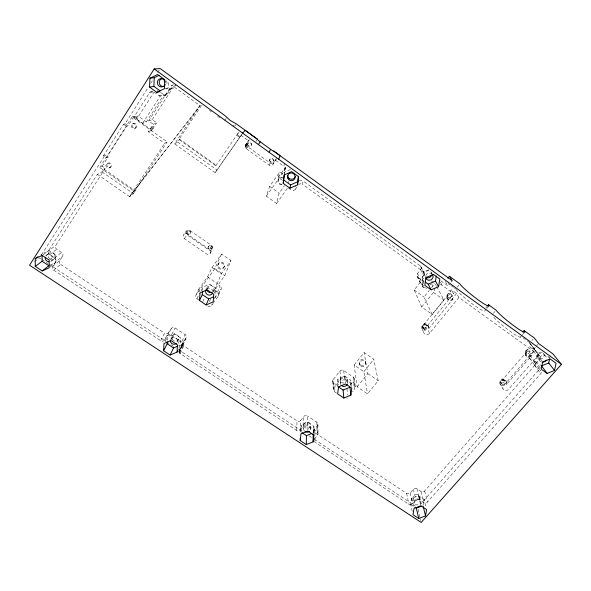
<?xml version="1.0" encoding="UTF-8"?>
<svg xmlns="http://www.w3.org/2000/svg" width="591" height="591" viewBox="0 0 591 591"><rect width="100%" height="100%" fill="white"/><g stroke="black" fill="none" stroke-linecap="round" stroke-linejoin="round"><path stroke-width="0.44" stroke-dasharray="2.96 2.22" d="M310.674 429.376L310.696 425.594A3.48 3.162 1.4 0 0 305.82 422.358A3.48 3.162 1.4 0 0 305.192 427.803A3.48 3.162 1.4 0 0 310.696 425.594M49.88 267.221L55.657 262.633L55.717 255.061L48.942 250.569L40.749 254.669M307.845 430.174L307.941 422.388L301.218 425.092L300.479 431.718M314.382 439.054L317.559 435.124A2.696 2.438 0.5 0 0 316.975 431.718L307.357 425.343L307.49 415.961A2.63 2.401 1.5 0 0 303.811 416.485L300.73 420.356L300.42 429.834A2.704 2.453 2.4 0 1 296.66 430.366L179.62 353.174L178.881 351.926L179.036 350.537L182.479 345.735L185.906 338.178A2.733 2.534 20.2 0 0 185.131 334.602L175.113 327.939A2.748 2.541 21.9 0 0 171.353 328.507L168.398 332.667L164.49 340.091A2.822 2.6 22.2 0 1 160.634 340.667L53.729 270.176A2.962 2.674 35.9 0 1 52.71 266.297L55.613 261.783L62.594 256.272A2.896 2.623 37.2 0 0 61.612 252.468L56.788 249.254A2.903 2.63 38.1 0 1 55.79 245.428L105.213 168.324L102.228 166.256L99.835 167.475L134.534 191.484L135.339 190.886L103.809 169.063L101.955 171.9L97.33 174.382L48.588 250.658A2.992 2.696 37.6 0 0 49.622 254.588L54.594 257.883A2.977 2.689 36.8 0 1 55.613 261.783M276.492 158.292L275.709 160.464L273.116 164.135A2.911 2.866 62.3 0 1 269.208 165.214L246.307 148.688C243.256 145.63 247.843 142.084 249.395 139.565M275.982 159.009L273.958 161.882A2.852 2.807 63.9 0 1 270.131 162.946L247.725 146.76C245.243 144.625 247.888 141.515 249.343 139.72M300.42 429.834L303.582 425.875L303.811 416.485M303.685 428.689L303.774 424.914M301.011 432.058L301.218 425.092M296.66 430.366L297.059 420.873L183.72 345.853C180.24 343.77 184.702 340.098 185.906 338.178M165.872 89.086L168.354 87.896L168.694 80.96M167.356 340.217L167.549 336.656L174.323 333.745L180.698 337.971L180.277 345.078L178.12 349.761M202.55 290.476L202.772 287.189L209.731 284.145L216.18 288.541L215.649 295.943L214.267 299.334M423.747 285.497L420.918 283.458A2.911 2.741 -23.1 0 1 420.445 279.595L423.703 275.517A2.918 2.756 -24.1 0 0 423.237 271.624L302.533 184.311L302.806 180.787A2.896 2.889 56.1 0 0 299.29 180.89M284.559 173.865L284.729 172.062L291.311 169.092M313.127 432.967L313.902 426.34L307.941 422.388M351.586 386.411L350.855 380.345L344.834 376.238L337.934 379.06L337.202 387.711M350.182 385.509L350.855 380.345M288.541 188.123L291.112 189.97A2.977 2.962 40.5 0 0 295.256 189.312L295.736 185.655M423.998 283.71L422.018 279.713L423.171 272.185L428.874 269.784M412.237 511.296L410.73 504.455L411.75 498.206L418.413 495.672L424.043 499.402L426.192 507.883M422.986 505.645L424.043 499.402M288.401 183.712L288.859 181.311M540.204 367.772L535.719 361.692L537.167 354.63L542.819 352.384M549.667 358.589L550.221 355.945M284.367 173.555L284.729 172.062M282.734 174.153L279.802 172.04L269.629 186.372L266.349 196.138L276.573 203.43L279.115 193.168L284.485 185.663M284.914 169.868L285.689 166.743M266.349 196.138L284.544 170.563L285.335 167.416A2.933 2.903 66.2 0 0 285.859 165.997M284.544 170.563A3.021 2.985 63.3 0 0 283.843 166.359L284.648 163.323M278.169 180.1L278.317 179.583M282.55 180.41L278.28 177.33L279.802 172.04M539.679 369.582L536.148 367.041A2.859 2.541 -23.3 0 1 535.86 363.413L529.964 355.383A2.778 2.482 -23.6 0 0 530.253 358.922L534.382 361.906A2.77 2.475 -23.1 0 1 534.663 365.43L424.626 490.973A2.578 2.253 -8.3 0 1 421.021 491.453L416.995 488.779A2.571 2.253 -7.7 0 0 413.382 489.267L410.213 492.909A2.571 2.253 -7.1 0 1 406.615 493.389L314.907 432.686C311.605 430.617 316.281 427.278 317.426 425.527A2.63 2.386 0.5 0 0 316.857 422.188L307.49 415.961M273.116 164.135L273.958 161.882M213.115 303.242L218.242 296.135L221.1 289.139M218.242 296.135A2.866 2.711 20.7 0 0 217.473 292.323L214.326 290.188L224.868 275.495L230.918 260.52L221.573 254.056L212.036 267.487L207.522 276.869L199.226 288.548L195.769 295.522M217.473 292.323L220.029 286.037L216.971 283.953L221.359 273.877L230.918 260.52M269.208 165.214L270.131 162.946M207.655 305.968A2.852 2.689 20.5 0 0 211.578 305.377L212.258 303.722M214.112 293.491L216.18 288.541M209.406 301.831L210.462 299.349A2.778 2.623 20.9 0 0 211.807 299.836M214.326 290.188L216.971 283.953M224.078 267.08L224.44 266.223M213.07 292.006L213.787 290.329M180.248 353.595L183.72 345.853M179.62 353.174L183.107 345.44M202.839 301.646L205.417 295.928M179.147 352.598L182.656 344.878M182.796 345.137L186.217 337.587M178.881 351.926L182.39 344.213M207.515 289.006L209.731 284.145M178.844 351.217L182.545 342.861M179.435 349.961L182.937 342.3M218.057 264.391L218.448 263.542M182.479 345.735A2.807 2.593 19.9 0 0 181.673 342.078L185.131 334.602M198.982 300.11L196.892 298.699A2.866 2.696 22.8 0 1 196.094 294.894L214.806 268.587L221.573 254.056M178.179 343.312L180.698 337.971M177.359 342.1L178.785 339.116M200.8 291.289L202.772 287.189M196.892 298.699L199.61 293.062M171.301 339.766L174.323 333.745M171.981 336.685L170.489 339.648A3.649 3.369 20.9 0 1 175.483 337.882A3.649 3.369 20.9 0 1 176.953 342.883M164.49 340.091L167.519 335.836A2.822 2.6 21.6 0 1 171.383 335.26L175.113 327.939M165.17 341.214L167.549 336.656M167.519 335.836L171.353 328.507M186.298 231.17A2.778 2.645 34.7 0 0 187.059 234.93L208.623 249.808A2.748 2.63 29.3 0 0 212.398 249.247A2.748 2.63 29.3 0 0 211.681 245.531L190.095 230.601A2.778 2.645 34.7 0 0 186.298 231.17L183.624 234.826A2.837 2.696 34.2 0 0 184.399 238.661L206.436 253.835A2.807 2.682 28.8 0 0 210.293 253.258L212.716 248.641M211.689 248.671A1.832 1.751 29.3 0 0 210.219 245.908A1.832 1.751 29.3 0 0 208.549 248.442A1.832 1.751 29.3 0 0 211.689 248.671L211.962 248.146A1.825 1.751 29.4 0 0 210.499 245.391A1.825 1.751 29.4 0 0 208.83 247.917A1.825 1.751 29.4 0 0 211.962 248.146M160.634 340.667L164.645 333.228A2.748 2.534 22.6 0 0 168.398 332.667M210.293 253.258A2.807 2.682 28.8 0 0 209.554 249.468L211.681 245.531M208.616 246.676L208.904 246.159M99.835 167.475L132.074 116.959L167.201 141.892L164.653 143.347L148.385 131.815L153.239 124.265L156.733 122.832L152.234 119.626L148.636 120.985L153.239 124.265M103.484 155.743L105.139 154.975L108.109 157.043L106.476 157.827L103.484 155.743L123.563 124.206L125.078 123.682L148.326 87.202M41.51 254.832L105.139 154.975M150.794 83.316L152.774 80.213M157.723 72.449L159.703 69.346M165.665 95.099L163.544 95.299L146.361 121.931L142.638 123.342L133.921 117.166L149.575 92.617L154.295 91.642M148.385 131.815L151.976 130.227L156.733 122.832M106.476 157.827L126.585 126.334L128.07 125.794L134.142 116.294L137.164 118.444L153.808 92.41M102.228 166.256L108.109 157.043M151.976 130.227L135.952 118.85L137.843 115.888L146.361 121.931M151.23 130.552L153.859 127.264M142.638 123.342L160.168 96.119L163.544 95.299M148.636 120.985L171.73 85.207L175.002 84.602M164.638 95.35A3.154 2.955 62.2 0 0 166.522 94.102L170.289 88.458L172.276 87.719L173.252 88.421L175.822 84.447M52.71 266.297L59.757 260.668L62.594 256.272M166.522 94.102L167.534 93.858L170.777 88.842L172.276 87.719M152.234 119.626L172.276 88.628L171.294 87.919M97.33 174.382L129.592 196.626L164.653 143.347M134.534 191.484L167.201 141.892M178.97 139.483L179.583 139.114L216.291 165.273L215.848 165.753L178.97 139.483L201.908 104.829L199.935 105.641L129.592 196.626L133.492 193.693L135.339 190.886M241.963 134.29L215.139 172.653L174.648 143.886L199.935 105.641L171.73 85.207M174.648 143.886L177.647 142.032L179.583 139.114M224.646 120.608L226.146 118.377M232.957 126.437L233.962 124.967M234.745 126.267L235.75 124.797M215.848 165.753L239.104 131.719M239.695 137.422L236.762 135.302L239.06 132.185M215.139 172.653L242.34 133.544M255.933 141.389L257.44 139.21M190.095 233.814L190.435 233.334M278.28 177.33L285.335 167.416M184.399 238.661L187.059 234.93M276.573 203.43L287.898 187.657M214.784 298.078L220.775 289.753A2.785 2.645 21.1 0 0 220.029 286.037M211.578 305.377L212.605 303.951M295.256 189.312L297.339 186.424M187.052 231.716L187.399 231.236M246.307 148.688L247.725 146.76M245.782 148.119L247.215 146.206M245.42 147.44L246.861 145.541M245.235 146.694L246.683 144.81M245.25 145.925L246.698 144.056M129.592 196.626L197.948 108.655M245.849 144.551L247.282 142.704M245.464 145.194L246.905 143.34M336.597 393.118L334.366 391.604A2.748 2.534 -2.5 0 1 333.789 388.065L333.228 379.503L339.943 371.067A2.689 2.49 -3.7 0 1 343.711 370.52L353.167 376.984A2.682 2.482 -4.8 0 1 353.699 380.449L354.807 389.041L352.502 391.892M420.918 283.458L417.97 277.364A2.829 2.674 -23.7 0 1 417.505 273.596L420.666 269.622A2.837 2.689 -24.7 0 0 420.208 265.824L302.806 180.787M333.789 388.065L340.689 379.437A2.763 2.549 -3.6 0 1 344.553 378.875L354.26 385.495A2.756 2.534 -4.7 0 1 354.807 389.041M354.164 365.016L364.108 352.583L373.808 359.284L378.203 380.744L367.499 393.872L357.149 386.817L354.164 365.016L363.842 371.65L367.499 393.872M436.668 286.598L444.011 300.036L432.206 314.515L421.678 307.002L414.173 289.982L424.515 277.039M350.33 384.638L353.699 380.449M363.842 371.65L373.808 359.284M432.206 314.515L423.998 297.022L429.184 290.587M431.489 287.728L434.939 283.444M357.149 386.817L367.816 373.623L364.108 352.583M421.678 307.002L433.454 292.434L432.619 290.824M440.812 280.747L447.985 285.948L449.049 284.648M451.162 282.04L452.218 280.732M456.562 293.564L452.588 298.418A3.42 3.184 -23.8 0 1 447.83 299.127A3.42 3.184 -23.8 0 1 447.335 294.628L451.302 289.753L456.562 293.564L458.971 297.472L533.481 351.372L529.928 346.673L525.887 351.327A3.376 3.029 -23.7 0 0 526.241 355.642A3.376 3.029 -23.7 0 0 530.925 354.969L534.966 350.323L529.928 346.673M458.971 297.472L429.531 333.339A3.413 3.169 -17.6 0 1 424.766 334.041A3.413 3.169 -17.6 0 1 424.227 329.579L422.713 325.922L447.705 295.271L447.335 294.628M457.271 287.049L458.83 285.143M424.227 329.579L453.622 293.609L451.302 289.753M429.531 333.339L427.95 329.638L452.972 299.076L452.588 298.418M485.898 307.83L486.947 306.581M486.423 308.923L484.849 310.807A18.69 2.165 38.2 0 1 472.379 303.914A18.69 2.165 38.2 0 1 456.053 289.45M486.947 308.295L489.053 305.776M493.404 313.274L494.977 311.413M520.346 337.225L521.942 335.363M522.474 334.75L524.601 332.275M531.944 340.505L533.06 339.204M525.887 351.327L526.455 352.118L501.005 381.431A3.324 2.977 -19.8 0 1 505.645 380.767A3.324 2.977 -19.8 0 1 506.036 384.992L531.508 355.76L530.925 354.969M534.966 350.323L538.6 355.08L507.987 389.934A3.369 3.014 -19.7 0 1 503.539 385.753L533.54 351.276A2.785 2.497 -24.1 0 0 534.198 349.377L534.072 348.801L535.786 346.828M536.362 346.163L538.083 344.191M313.961 441.507L409.016 504.455A2.637 2.298 -7 0 0 412.71 503.968L415.968 500.245A2.637 2.305 -7.5 0 1 419.669 499.75L423.791 502.483A2.645 2.305 -8.1 0 0 427.492 501.995L540.662 373.697A2.844 2.534 -22.8 0 0 541.201 371.133M535.86 363.413L539.546 359.21A2.866 2.556 -23.8 0 0 539.265 355.56L528.901 342.019L522.673 337.505M420.112 504.78L540.108 368.415M53.729 270.176L60.74 264.45A2.881 2.608 36.3 0 1 59.757 260.668M51.528 260.986L54.357 258.792M54.594 257.883L61.612 252.468M49.917 259.486L55.717 255.061M49.622 254.588L56.788 249.254M46.275 255.342L49.171 253.207M34.544 261.569L39.538 257.927L41.075 258.947M42.98 254.898L55.79 245.428M109.387 167.881L110.31 167.393M103.809 169.063L105.213 168.324M107.156 163.567L107.732 163.389A2.438 2.261 48.1 0 1 110.554 165.347A2.438 2.261 48.1 0 1 108.818 168.058A2.438 2.261 48.1 0 1 105.996 166.101L105.929 165.487A2.438 2.261 48.1 0 1 107.156 163.567L108.663 162.917A2.43 2.253 48.2 0 1 111.47 164.867A2.43 2.253 48.2 0 1 109.741 167.563A2.43 2.253 48.2 0 1 106.934 165.613L106.868 165A2.43 2.253 48.2 0 1 108.094 163.094M50.375 265.034L55.657 262.633M178.593 345.801L180.277 345.078M150.306 128.794L153.135 127.59M151.281 127.287L154.812 125.787M134.859 128.306L135.679 127.981M132.465 123.94L133.041 123.733A2.49 2.327 54.9 0 1 136.011 126.688A2.49 2.327 54.9 0 1 132.303 128.033A2.49 2.327 54.9 0 1 132.465 123.94L133.869 123.438A2.475 2.312 55 0 1 136.824 126.378A2.475 2.312 55 0 1 133.138 127.715A2.475 2.312 55 0 1 133.293 123.645L133.869 123.438M135.952 118.85L137.164 118.444M133.921 117.166L137.843 115.888M132.074 116.959L134.142 116.294M149.575 92.617A3.221 3.014 60.8 0 1 153.808 91.893L158.979 95.609L163.419 94.553A3.132 2.94 62.3 0 0 167.534 93.858M169.092 89.3L173.252 88.421M169.78 89.056L170.777 88.842M151.495 91.332L153.054 91.021M165.221 88.524L168.354 87.896M173.281 86.33L177.322 85.54M160.168 96.119L158.979 95.609M41.85 259.456L48.011 263.52M48.78 264.029L165.842 341.31M166.61 341.812L173.54 346.392M178.164 349.444L302.924 431.799M309.086 435.87L311.398 437.392M314.478 439.423L415.37 506.029M410.73 504.455L414.941 507.233M171.383 335.26L181.673 342.078M60.74 264.45L164.645 333.228M333.228 379.503A2.674 2.475 -2.6 0 0 333.789 382.968L337.417 385.428M207.522 276.869L217.266 283.532M214.806 268.587L224.868 275.495M367.816 373.623L378.203 380.744M212.036 267.487L221.359 273.877M101.955 171.9L133.492 193.693M209.554 249.468L187.495 234.243A2.837 2.696 34.2 0 0 183.624 234.826M125.078 123.682L128.07 125.794M123.563 124.206L126.585 126.334M177.647 142.032L217.237 170.201M269.629 186.372L279.115 193.168M414.173 289.982L423.998 297.022M433.454 292.434L444.011 300.036M422.018 279.713L424.065 281.19M535.719 361.692L540.772 365.341M417.97 277.364L423.902 281.648M160.56 92.492L163.419 94.553M209.354 110.207L211.585 111.825M217.54 116.124L219.771 117.742M240.803 135.176L248.479 140.739M275.709 160.464L283.843 166.359M237.286 134.778L240.19 136.883M440.066 284.84A2.911 2.726 -24.1 0 1 442.186 285.335L453.622 293.609M538.6 355.08L539.265 355.56M431.423 280.902L433.535 282.424M448.244 283.54L450.482 285.165M451.228 285.704L453.474 287.329M454.22 287.876L455.713 288.955M547.864 356.07L549.586 358.242M543.521 353.551L545.988 356.698M529.366 342.47L539.753 356.033M529.699 343.09L534.072 348.801M537.167 354.63L542.154 361.182M533.54 351.276L539.546 359.21M537.537 357.762L539.93 360.946M529.344 350.655L530.275 351.904M534.382 361.906L540.868 370.557A2.844 2.534 -22.8 0 0 540.388 370.092M529.772 358.471L536.148 367.041M525.628 353.145L526.544 354.401M534.663 365.43L540.662 373.697M525.665 355.088L526.234 355.878M505.711 380.464L506.221 381.313M445.252 281.375L447.985 285.948M504.005 379.74L504.81 381.099M451.184 294.141L452.071 295.648A2.283 2.128 -23.8 0 1 449.611 298.662A2.283 2.128 -23.8 0 1 448.214 295.256A2.283 2.128 -23.8 0 1 452.071 295.648M500.171 381.808L501.227 383.618M499.934 383.574L502.948 388.797M440.421 282.262L442.186 285.335M447.269 296.364L447.86 297.399M446.803 297.834L447.173 298.485M431.356 272.503L432.228 274.069M435.375 284.234L436.239 285.808M431.541 283.732L434.858 289.989A2.903 2.726 -23.2 0 1 432.184 291.112M421.08 266.918L424.131 272.747M420.208 265.824L423.237 271.624M423.171 272.185L425.18 276.056M420.666 269.622L423.703 275.517M417.505 273.596L420.445 279.595M422.092 285.564L422.543 286.495A3.332 3.14 -22.9 0 0 426.828 288.098M417.098 276.278L420.031 282.343M428.135 325.781L428.445 326.498M426.606 325.057L427.101 326.202M422.484 326.757L422.957 327.909M421.922 328.33L423.725 332.755M424.626 490.973L427.492 501.995M421.021 491.453L423.791 502.483M419.691 497.09L420.762 501.478M416.995 488.779L419.669 499.75M418.413 495.672L420.666 504.928M413.382 489.267L415.968 500.245M418.088 509.302L420.149 518.056M420.349 518.928L420.762 520.678M412.976 497.984L413.988 502.387M411.75 498.206L413.663 506.664M410.213 492.909L412.71 503.968M406.615 493.389L409.016 504.455M365.534 361.685L365.748 362.896M359.358 363.184L359.55 364.396M354.216 378.609L355.331 387.149M353.167 376.984L354.26 385.495M347.124 379.274L347.493 382.643M346.961 388.826L347.604 394.973M344.834 376.238L345.543 383.094M343.711 370.52L344.553 378.875M339.943 371.067L340.689 379.437M340.128 380.286L340.423 383.662M337.934 379.06L338.414 385.103M333.789 382.968L334.366 391.604M332.733 381.35L333.28 389.949M317.914 424.375L318.061 433.949M317.426 425.527L317.559 435.124M316.857 422.188L316.975 431.718M314.907 432.686L314.973 442.445M314.331 429.369L314.346 434.075M313.902 426.34L313.932 433.329M313.703 430.514L313.718 433.159M303.582 425.875A2.704 2.453 1.5 0 1 307.357 425.343M298.381 184.976A2.977 2.97 36.4 0 1 302.533 184.311M347.382 398.083A2.741 2.519 -3.6 0 1 346.769 398.423M199.455 291.777A2.785 2.63 23.3 0 1 199.226 288.548M422.543 286.495A3.332 3.14 -22.9 0 1 424.404 282.313M281.944 184.695A3.435 3.406 50.4 0 1 277.977 180.964A3.435 3.406 50.4 0 1 282.564 178.12M282.077 184.163A3.42 3.391 51 0 1 278.125 180.44A3.42 3.391 51 0 1 282.69 177.61M425.527 287.389A3.317 3.125 -22.9 0 1 423.946 281.39M156.94 90.371A3.132 2.933 61.4 0 1 157.708 90.563M300.73 420.356A2.63 2.394 2.4 0 1 297.059 420.873M431.009 284.241A2.822 2.659 -23.7 0 1 429.664 284.803M520.627 336.744A18.705 2.098 38.6 0 1 510.277 331.374A18.705 2.098 38.6 0 1 493.359 316.983M166.588 80.849A4.159 3.893 63.5 0 1 165.724 85.71M531.508 355.76A3.391 3.036 -23.7 0 1 526.81 356.432A3.391 3.036 -23.7 0 1 526.455 352.118M452.972 299.076A3.428 3.191 -23.8 0 1 448.207 299.785A3.428 3.191 -23.8 0 1 447.705 295.271M422.713 325.922A3.369 3.132 -17.8 0 1 427.419 325.227A3.369 3.132 -17.8 0 1 427.95 329.638M425.764 275.694A3.782 3.568 -24.5 0 1 432.11 274.106M424.759 276.041A3.745 3.531 -24.7 0 1 427.271 270.818A3.745 3.531 -24.7 0 1 431.755 274.29M541.356 361.973A3.716 3.31 -24 0 1 539.553 357.88A3.716 3.31 -24 0 1 543.971 355.501A3.716 3.31 -24 0 1 546.542 359.18M304.454 431.031A3.516 3.184 1.4 0 1 304.734 426.732A3.516 3.184 1.4 0 1 309.485 426.628A3.516 3.184 1.4 0 1 310.024 430.913M45.677 256.036A3.864 3.487 37.1 0 1 51.55 255.873A3.864 3.487 37.1 0 1 50.752 261.473M49.903 258.902A3.819 3.45 37.2 0 1 49.666 252.859A3.819 3.45 37.2 0 1 55.406 255.74A3.819 3.45 37.2 0 1 50.789 259.353M206.784 288.814A3.716 3.516 22 0 1 212.9 291.947M206.687 288.704A3.679 3.48 22.2 0 1 211.947 285.978A3.679 3.48 22.2 0 1 212.73 291.791M340.675 384.49A3.576 3.302 -3.7 0 1 343.445 379.887A3.576 3.302 -3.7 0 1 347.508 383.507M344.132 383.005A3.539 3.273 -3.7 0 1 340.239 378.868A3.539 3.273 -3.7 0 1 345.979 377.309A3.539 3.273 -3.7 0 1 345.026 382.769M525.85 350.648L525.525 351.106A2.246 2.009 -23.7 0 0 529.122 353.152L529.447 352.687A2.246 2.009 -23.7 0 0 525.85 350.648M526.766 351.896L526.433 352.362A2.253 2.017 -23.7 0 0 530.046 354.408L530.378 353.943A2.253 2.017 -23.7 0 0 526.766 351.896M186.786 233.046A1.847 1.766 34.7 0 0 189.785 234.154A1.847 1.766 34.7 0 0 189.15 231.088A1.847 1.766 34.7 0 0 186.786 233.046M269.629 160.279A1.899 1.869 63.9 0 0 272.281 162.207A1.899 1.869 63.9 0 0 272.577 158.942A1.899 1.869 63.9 0 0 269.629 160.279M247.636 144.174A1.928 1.876 63.9 0 0 250.141 146.369A1.928 1.876 63.9 0 0 250.71 143.111A1.928 1.876 63.9 0 0 247.636 144.174M247.821 143.931A1.921 1.869 64 0 0 250.318 146.117A1.921 1.869 64 0 0 250.887 142.874A1.921 1.869 64 0 0 247.821 143.931M269.747 159.991A1.899 1.869 64.1 0 0 272.399 161.912A1.899 1.869 64.1 0 0 272.687 158.654A1.899 1.869 64.1 0 0 269.747 159.991M187.133 232.566A1.847 1.758 34.8 0 0 190.125 233.674A1.847 1.758 34.8 0 0 189.489 230.616A1.847 1.758 34.8 0 0 187.133 232.566M360.983 366.206A3.191 2.97 -7 0 0 365.836 363.664A3.191 2.97 -7 0 0 361.123 361.064A3.191 2.97 -7 0 0 360.983 366.206M218.027 267.583A3.324 3.177 24.2 0 0 223.738 267.834A3.324 3.177 24.2 0 0 220.938 262.914A3.324 3.177 24.2 0 0 218.027 267.583M218.411 266.726A3.31 3.162 24.2 0 0 224.107 266.977A3.31 3.162 24.2 0 0 221.315 262.072A3.31 3.162 24.2 0 0 218.411 266.726M360.791 364.979A3.184 2.955 -7 0 0 365.622 362.453A3.184 2.955 -7 0 0 360.924 359.86A3.184 2.955 -7 0 0 360.791 364.979M501.619 385.162A3.317 2.97 -19.8 0 0 506.288 381.889A3.317 2.97 -19.8 0 0 501.146 380.006A3.317 2.97 -19.8 0 0 501.619 385.162M502.084 384.231A2.209 1.98 -19.8 0 0 505.194 382.045A2.209 1.98 -19.8 0 0 501.774 380.789A2.209 1.98 -19.8 0 0 502.084 384.231M501.286 382.865A2.201 1.972 -19.9 0 0 504.389 380.693A2.201 1.972 -19.9 0 0 500.976 379.437A2.201 1.972 -19.9 0 0 501.286 382.865M423.695 329.985A3.361 3.125 -17.8 0 0 428.349 326.572A3.361 3.125 -17.8 0 0 423.045 324.607A3.361 3.125 -17.8 0 0 423.695 329.985M449.012 297.62A2.268 2.113 -23.9 0 0 451.465 294.621A2.268 2.113 -23.9 0 0 447.623 294.229A2.268 2.113 -23.9 0 0 449.012 297.62M424.139 329.01A2.238 2.083 -17.8 0 0 427.241 326.734A2.238 2.083 -17.8 0 0 423.71 325.419A2.238 2.083 -17.8 0 0 424.139 329.01M423.658 327.857A2.231 2.076 -17.9 0 0 426.746 325.582A2.231 2.076 -17.9 0 0 423.23 324.282A2.231 2.076 -17.9 0 0 423.658 327.857M539.834 358.981A3.679 3.28 -24.2 0 0 543.942 354.297A3.679 3.28 -24.2 0 0 537.803 353.677A3.679 3.28 -24.2 0 0 539.834 358.981M415.259 504.337A3.42 2.985 -7.5 0 0 420.755 502.261A3.42 2.985 -7.5 0 0 416.123 499.188A3.42 2.985 -7.5 0 0 415.259 504.337M414.239 499.927A3.383 2.962 -7.5 0 0 419.676 497.866A3.383 2.962 -7.5 0 0 415.089 494.815A3.383 2.962 -7.5 0 0 414.239 499.927M172.195 339.264A3.612 3.339 21 0 0 178.379 339.891A3.612 3.339 21 0 0 175.579 334.543A3.612 3.339 21 0 0 172.195 339.264"/><path stroke-width="0.89" d="M35.261 266.386L35.261 258.629L42.242 255.438L49.193 260.04L49.156 267.789L42.197 270.944L35.261 266.386L42.109 261.266L42.124 255.371M306.286 444.565L300.198 440.561L300.959 433.801L307.837 431.038L313.939 435.072L313.141 441.832L306.286 444.565L306.426 435.641L301.964 432.701M300.198 440.561L300.28 437.909M149.567 87.121L149.937 78.211L157.605 74.518L164.867 79.778L164.438 88.68L156.807 92.336L149.567 87.121L153.874 86.382L160.213 90.948M153.874 86.382L154.251 77.702L159.23 75.301M163.604 350.759L163.988 343.497L170.925 340.519L177.455 344.841L177.041 352.103L170.127 355.051L163.604 350.759L167.172 343.77L167.268 341.99M199.514 300.501L200.017 292.922L207.153 289.819L213.765 294.311L213.225 301.883L206.119 304.956L199.514 300.501L202.277 294.591L202.499 291.304M283.215 183.358L283.998 175.047L291.607 171.612L298.396 176.532L297.561 184.843L289.989 188.234L283.215 183.358L284.47 174.766M297.561 184.843L298.477 176.214M350.869 395.18L351.793 388.147L345.624 383.951L338.554 386.832L337.668 393.865L343.822 398.024L350.869 395.18L349.961 387.231L343.083 390.023L338.577 386.972M438.588 286.709L439.822 279.011L433.513 274.438L425.985 277.607L424.796 285.305L431.09 289.834L438.588 286.709L435.471 281.08L436.261 276.071M425.535 515.936L426.621 509.575L420.866 505.77L414.047 508.356L412.991 514.717L418.738 518.492L425.535 515.936L423.2 506.502M289.989 188.234L290.558 184.931L297.938 181.622M554.543 370.461L556.079 363.251L550.155 358.959L542.708 361.914L541.201 369.124L547.118 373.386L554.543 370.461L548.736 363L549.475 359.468M278.76 159.289L280.001 155.596L273.744 151.06A3.701 0.428 36.2 0 1 270.56 149.309L260.195 141.781A3.716 0.436 36.1 0 1 257.417 139.225L245.228 130.338L242.635 133.093M273.729 151.082L452.218 280.732L449.396 276.256L447.838 278.176M206.119 304.956L208.712 298.95L213.336 296.948M177.041 352.103L177.758 350.544M257.425 139.21L236.57 124.058L230.062 120.335L224.905 115.585L160.198 68.571L154.177 68.948L29.55 265.211L421.176 522.429L561.45 364.366L269.164 152.323L270.56 149.309M170.127 355.051L173.525 347.966L177.751 346.163M269.164 152.323L258.444 144.559L260.195 141.781M487.472 305.953L488.513 304.705L496.026 310.164L497.57 311.982A18.742 1.958 38.5 0 0 516.371 327.621A18.742 1.958 38.5 0 0 524.114 330.605L534.183 337.912L538.652 343.534L552.895 353.876L561.45 364.366M522.917 332.002L524.114 330.605M42.197 270.944L48.861 265.721L42.109 261.266M35.261 258.629L38.009 256.649M425.431 282.173L428.157 284.145L435.471 281.08M306.426 435.641L311.45 433.631M548.736 363L541.496 365.859L547.118 373.386M414.941 507.233L416.345 508.157L421.324 506.273M156.807 92.336L159.274 91.804M149.937 78.211L154.251 77.702M167.172 343.77L173.525 347.966M202.277 294.591L208.712 298.95M287.854 177.854L289.324 178.91M283.961 180.174L290.558 184.931M425.793 276.832L427.204 277.851M449.396 276.256L459.864 283.872A18.735 2.017 38.2 0 0 477.905 299.689A18.735 2.017 38.2 0 0 488.513 304.705M154.177 68.948L258.444 144.559M428.157 284.145L431.09 289.834M416.345 508.157L418.738 518.492M343.083 390.023L343.822 398.024M313.127 433.853L313.141 441.832M162.88 86.611A4.159 3.893 63.5 0 1 162.237 78.477M165.118 84.284A4.203 3.938 63.2 0 1 158.868 85.946A4.203 3.938 63.2 0 1 159.186 79.172A4.203 3.938 63.2 0 1 165.214 82.142M295.227 176.702A3.842 3.819 62.8 0 1 287.758 175.328M432.664 274.852A3.782 3.568 -24.5 0 1 431.038 279.765A3.782 3.568 -24.5 0 1 426 278.427M431.585 275.214A3.745 3.531 -24.7 0 1 426.052 277.349M546.239 360.037A3.716 3.31 -24 0 1 542.265 362.18M309.396 431.511A3.516 3.184 1.4 0 1 305.119 431.6M176.34 343.526A3.649 3.369 20.9 0 1 170.311 340.512M48.883 261.769A3.864 3.487 37.1 0 1 45.167 257.787M212.716 292.84A3.716 3.516 22 0 1 207.589 294.68A3.716 3.516 22 0 1 206.148 289.487M211.94 292.272A3.679 3.48 22.2 0 1 206.747 289.62M347.272 384.342A3.576 3.302 -3.7 0 1 341.155 385.221M287.477 176.643A3.886 3.864 60.7 0 0 293.121 180.299A3.886 3.864 60.7 0 0 293.431 173.584A3.886 3.864 60.7 0 0 287.477 176.643"/></g></svg>
